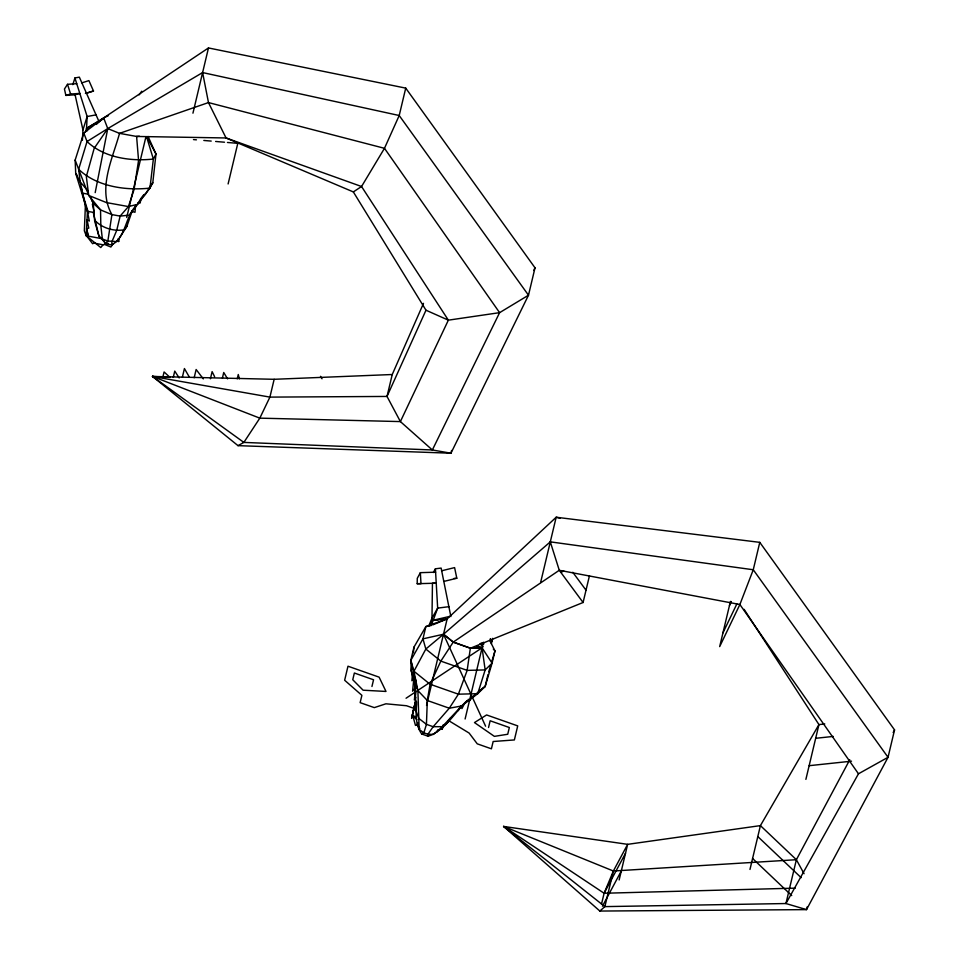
<?xml version="1.0" encoding="UTF-8"?>
<svg xmlns="http://www.w3.org/2000/svg" width="959" height="959" viewBox="0 0 959 959"><rect width="100%" height="100%" fill="white"/><g stroke="black" fill="none" stroke-linecap="round" stroke-linejoin="round"><path stroke-width="1.44" d="M420.354 572.667L420.989 583.683L417.201 583.707L417.273 578.325L420.354 572.667L435.602 572.175M428.649 626.287L431.982 618.135L432.449 583.228L436.237 583.192L417.201 583.707M423.494 303.344L392.243 374.513L274.154 379.296L152.529 376.455L238.012 445.647L450.946 453.211L528.493 295.216L535.014 267.813L405.729 88.12L208.475 47.95L103.668 117.909L83.781 133.001L75.15 160.081L78.65 169.252L80.196 181.922L85.375 205.933L84.344 230.807L86.238 235.77L100.779 247.542L103.081 244.785L108.103 243.298M90.949 197.89L93.239 203.344L94.665 221.073L98.993 236.358L102.361 239.019L105.394 243.778L111.759 244.941L111.903 241.764L116.722 230.376L120.139 216.099L128.422 206.569L134.056 189.57L138.564 160.417L136.598 136.454L119.539 133.361L107.756 128.59L103.668 117.909L108.475 115.595M90.266 196.859L93.239 203.344L92.376 204.279L94.162 212.167L93.239 212.395L98.993 236.358L103.776 241.117L102.265 238.719L86.238 235.77L87.437 211.316L75.713 173.423L75.15 160.081M82.414 140.242L82.942 129.897L87.149 116.53L74.922 77.979L79.345 77.14L99.029 121.613M804.062 873.709L796.378 859.708L760.415 825.615L627.642 844.34L503.607 826.43L599.866 911.05L806.519 909.623L888.034 757.298L894.555 729.907L759.78 542.35L556.172 517.237L447.158 618.891L425.868 626.587L413.988 647.097L410.848 660.283L411.231 670.809L415.391 687.663L414.42 700.034L415.738 697.493M412.358 675.076L411.891 680.734L413.485 679.332L413.377 676.347M415.475 694.628L415.703 691.99M135.483 206.581L134.991 212.275L132.21 211.579M416.662 703.594C415.643 713.856 415.499 725.232 421.708 733.995L428.098 736.248C445.324 730.518 454.662 712.213 467.405 700.538M413.677 680.183L412.598 691.211L415.391 687.663M415.247 687.387L415.786 682.101M417.656 722.726L417.381 725.4L419.826 728.468M413.365 652.779L413.988 647.097M411.902 665.318L411.231 670.809L417.884 690.6L419.167 729.451L423.866 732.82L427.93 734.246L433.384 734.45L447.925 722.127M416.853 687.747L410.848 660.283L422.955 638.85L443.502 634.247L453.259 642.086L470.366 648.104L467.153 670.377L458.39 694.184L449.303 708.221L433.168 726.706L427.93 734.246L428.098 736.248M140.805 199.52L140.182 202.96L137.7 202.948M95.193 192.627L107.756 128.59L202.613 72.572L399.208 115.512L528.493 295.216L499.603 312.658L448.356 320.162L425.988 310.213L353.332 191.92L226.06 137.964L136.598 136.454L139.343 136.202M413.761 709.157L411.579 718.363L415.619 701.317M415.703 700.669L413.041 712.069L413.653 709.624M126.708 217.465L145.876 137.005M192.939 113.186L208.475 47.95M162.898 376.923L164.085 371.96L169.455 376.899M173.267 377.355L174.754 371.109L179.177 377.93M228.11 183.96L237.796 143.347L227.451 142.471M182.402 377.067L184.428 368.544L189.355 377.139M194.174 377.774L196.139 369.515L203.32 378.901M210.417 378.793L212.119 371.624L214.624 376.743M222.404 378.086L223.735 372.5L227.583 378.865M237.245 378.817L238.276 374.501L239.378 378.805M274.154 379.296L269.911 397.11L259.817 418.148L243.862 442.411L238.012 445.647M405.729 88.12L399.208 115.512L384.475 148.309L361.543 186.514L353.332 191.92M392.243 374.513L387.016 396.439L400.394 421.588L432.353 449.975L450.946 453.211L451.605 450.466M371.948 686.5L373.554 679.775L354.362 673.014L352.756 679.751L363.113 690.204L385.998 691.451L379.105 677.15L347.985 666.205L344.641 680.243L361.891 695.335L360.14 702.647L374.31 707.622L385.926 703.798L406.532 705.74L413.976 708.353L412.274 715.498L416.865 719.574M431.754 624.165L437.664 608.114L435.41 568.807L441.128 568.076L450.862 616.577M426.539 705.44L447.158 618.891L432.665 620.353L429.824 625.364M465.103 718.998L483.396 642.218M491.38 643.765L492.686 638.346M415.918 680.782L415.043 680.71L415.978 710.895L418.759 718.375L426.443 724.345L433.168 726.706L442.291 726.658L461.615 705.98L477.738 693.693L485.17 686.428L487.999 674.561M488.539 727.509L490.145 720.772L509.337 727.521L507.731 734.258L494.388 736.368L474.477 722.571L486.597 714.946L517.716 725.891L514.372 739.94L493.154 741.511L491.416 748.811L477.258 743.836L469.119 733.06L448.368 720.449M540.624 582.473L556.172 517.237L560.212 518.268M467.405 700.394L461.615 705.98L449.303 708.221L427.306 700.49L417.884 690.6L413.94 671.252L425.832 649.051L443.502 634.247L453.235 642.146L470.318 648.26L583.084 602.492L589.473 575.7M601.497 904.205L604.11 893.249L613.364 871.012L627.642 844.34L619.154 879.954M849.758 759.768L796.378 859.708L613.364 871.012L604.877 906.615L599.866 911.05M730.446 601.401L719.682 646.606L739.88 604.506L753.259 569.754L759.78 542.35M749.974 869.441L760.415 825.615L818.938 724.596L824.788 723.973M805.884 779.379L818.938 724.596L744.112 609.349M796.378 859.708L785.936 903.534L604.877 906.615L503.607 826.43L613.364 871.012M807.178 906.89L806.519 909.623L785.936 903.534L858.473 773.793L888.034 757.298L753.259 569.754L550.298 541.859L443.502 634.247L485.59 726.203M414.348 706.387L415.415 702M473.183 696.258L485.17 686.428L492.075 663.16L494.988 650.897L489.689 640.36M488.73 671.839L490.816 664.863M491.655 662.07L494.988 650.897L493.31 649.063M148.094 136.49L155.993 154.039L152.793 182.701L149.964 188.096L129.357 215.14L120.139 216.099L111.915 214.6L100.539 209.913L88.719 195.444L78.65 169.252L87.041 141.536L83.781 133.001M72.812 84.656L74.922 77.979M85.291 132.354L86.55 128.35L87.149 116.53L96.008 114.864M441.847 726.934L442.159 729.116L443.537 724.872M442.159 729.116L443.573 724.956M93.239 203.344L100.539 209.913L100.827 225.545L102.361 239.019L107.852 241.033L116.542 241.584L118.233 239.846L126.9 226.384L132.342 210.429C125.102 221.589 124.49 237.772 111.759 244.941M425.988 310.213L387.016 396.439L269.911 397.11L152.529 376.455L243.862 442.411L432.353 449.975L499.603 312.658L384.475 148.309L208.475 102.577L119.539 133.361C112.443 159.158 97.327 188.923 111.915 214.6L107.852 241.033L105.394 243.778L104.747 242.076M458.282 710.631L459.481 708.054M729.463 605.513L731.357 601.569M722.942 632.904L736.836 603.966M533.719 270.498L535.014 267.813M465.055 702.527L461.95 708.569L460.907 705.932M436.669 732.185L437.891 729.847M893.165 732.556L894.555 729.907M441.871 727.545L443.106 725.22M503.607 826.43L604.11 893.249L625.52 853.234M602.456 906.195L621.276 871.048M448.62 720.856L450.011 718.339M433.276 572.559L435.41 568.807M431.982 618.135L437.664 608.114L449.1 606.663M471.552 697.349L469.454 700.981L468.292 699.267M146.919 136.885L155.993 154.039L153.356 159.05C130.736 161.544 103.992 157.767 87.041 141.536L107.756 128.59L94.186 148.321L86.334 176.552L88.719 195.444L106.473 202.589L128.422 206.569L137.64 204.315L140.242 199.472L145.588 193.79L152.793 182.701L150.107 186.298M76.732 83.685L67.514 84.308L64.445 89.031L65.871 95.42L75.09 94.809L79.813 93.407L70.606 94.03L65.871 95.42M113.174 243.622L110.884 247.026L104.447 244.389M133.097 209.374L136.13 205.178M139.103 94.845L141.74 91.213M141.141 198.273L143.826 194.677M126.9 226.384L124.31 229.812C113.869 231.527 102.469 228.254 95.037 220.606M143.766 195.624L145.588 193.79M96.32 124.43L103.668 117.909L86.55 128.35L87.449 130.712M479.572 690.768L485.17 686.428M415.726 702.863L416.793 702.132M406.053 698.236L482.065 647.804L492.075 663.16L485.158 669.921L477.738 693.693L458.39 694.184L430.076 684.235L413.94 671.252L410.848 660.283M103.14 118.928L86.55 128.35L89.415 127.811M561.159 572.379L563.748 570.905M421.708 733.995L423.866 732.82L426.443 724.345L427.306 700.49L430.076 684.235L440.84 661.123L453.259 642.086L559.277 570.281L739.88 604.506L858.473 773.793M417.956 724.093L415.475 725.436L412.921 716.073M94.821 242.639L92.615 243.718L86.921 236.31M432.761 624.896L447.158 618.891M81.875 82.858L88.911 80.604L93.491 90.985L86.454 93.239M85.411 93.443L93.491 90.985M441.679 570.773L454.602 567.608L456.808 578.253L443.885 581.418M449.819 616.385L432.665 620.353L438.347 619.622M431.454 625.436L425.868 626.587L422.955 638.85L425.832 649.051L440.84 661.123L467.153 670.377L485.158 669.921L482.065 647.804L476.695 645.922M815.677 738.298L833.203 736.428M809.156 765.69L851.52 761.182M454.027 578.409L456.808 578.253M604.11 893.249L795.311 888.142M470.366 648.104L482.065 647.804M470.318 648.26L481.993 648.02L476.635 646.102M155.13 377.954L152.529 376.455L170.342 377.39M193.478 139.582L196.439 139.834M203.823 140.458L211.208 141.081M215.631 141.464L224.502 142.22M86.238 235.77L88.192 235.95L86.61 228.218M116.614 241.224L118.688 241.488L118.413 238.659L118.688 241.488M202.613 72.572L208.475 102.577L226.06 137.964L361.543 186.514L448.356 320.162L400.394 421.588L259.817 418.148L152.529 376.455L158.283 377.426M88.048 194.162L82.366 193.131L81.275 187.532M92.975 212.323L87.437 211.316L85.375 205.933M95.876 243.478L103.081 244.785M152.529 376.455L155.382 377.331M481.154 642.914L483.899 643.885M413.485 679.332L416.11 680.255M412.274 715.498L416.254 716.9M757.814 836.572L801.161 877.677M752.587 858.485L791.714 895.586M78.65 169.252C96.511 186.645 125.989 190.793 149.964 188.096L153.356 159.05L146.631 136.945M479.908 643.741L483.144 646.846M87.053 189.822L80.196 181.922L75.713 173.423L77.379 175.845M572.787 572.283L586.021 590.181M583.084 602.492L559.277 570.281L550.298 541.859M490.421 639.03L491.991 641.211L490.325 638.862M320.51 376.324L322.02 378.781M82.642 194.114L88.612 213.437L87.437 211.316L89.331 221.026L87.029 219.707L88.791 228.11L86.586 228.769L88.192 235.95M67.514 84.308L70.606 94.03M87.569 190.469L87.856 191.584M75.09 94.809L82.942 129.897"/></g></svg>
